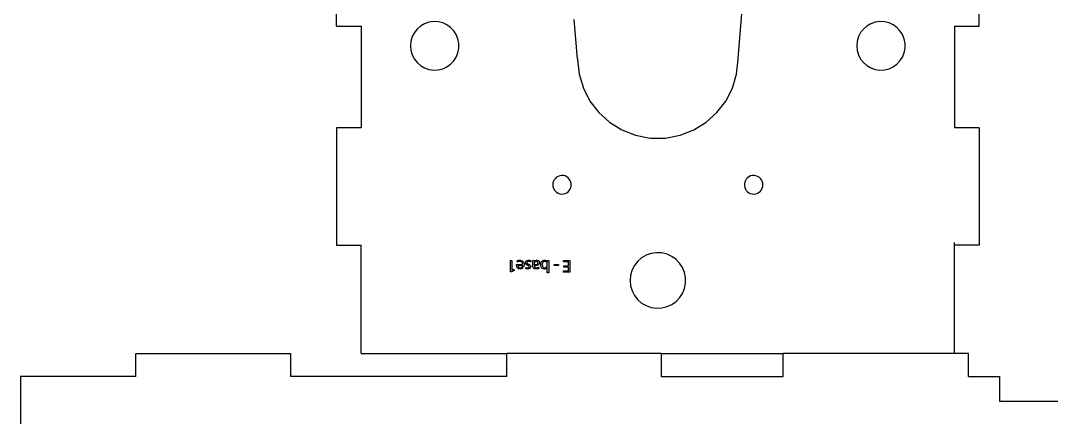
# Model space of a CAD drawing. Header units: metres. Extents: x 1885 to 2636, y 491 to 906.
# Drawn here: x 1885.5 to 2052.2, y 596.7 to 660.9 of the extents above; entities that cross this region are included whole.
import ezdxf

# ---------------------------------------------------------------- set-up
doc = ezdxf.new("R2010")
doc.units = ezdxf.units.M

msp = doc.modelspace()

# ---------------------------------------------------------------- linework, layer by layer
at = {"layer": 'COMPONENT1'}
for p, q in [((2001.55, 654.8), (2005.89, 707.06)), ((1936.55, 660.06), (1936.55, 679.06)), ((2040.55, 660.06), (2040.55, 679.06)), ((1950.8, 660.42), (1950.16, 660.05)), ((1951.5, 660.67), (1950.8, 660.42)), ((1952.26, 660.78), (1951.5, 660.67)), ((1953.03, 660.74), (1952.26, 660.78)), ((1953.76, 660.56), (1953.03, 660.74)), ((1954.43, 660.25), (1953.76, 660.56)), ((1975.55, 654.76), (1975.03, 661.12)), ((2023, 660.42), (2022.36, 660.05)), ((2023.7, 660.67), (2023, 660.42)), ((2024.46, 660.78), (2023.7, 660.67)), ((2025.23, 660.74), (2024.46, 660.78)), ((2025.96, 660.56), (2025.23, 660.74)), ((2026.63, 660.25), (2025.96, 660.56)), ((1936.55, 660.06), (1940.55, 660.06)), ((1940.55, 660.06), (1940.55, 643.56)), ((1949.16, 659), (1948.82, 658.35)), ((1949.61, 659.57), (1949.16, 659)), ((1950.16, 660.05), (1949.61, 659.57)), ((1955.03, 659.82), (1954.43, 660.25)), ((1955.53, 659.29), (1955.03, 659.82)), ((1955.93, 658.68), (1955.53, 659.29)), ((2021.36, 659), (2021.02, 658.35)), ((2021.81, 659.57), (2021.36, 659)), ((2022.36, 660.05), (2021.81, 659.57)), ((2027.23, 659.82), (2026.63, 660.25)), ((2027.73, 659.3), (2027.23, 659.82)), ((2028.13, 658.68), (2027.73, 659.3)), ((2036.55, 660.06), (2040.55, 660.06)), ((2036.55, 660.06), (2036.55, 643.56)), ((1948.6, 657.63), (1948.53, 656.86)), ((1948.82, 658.35), (1948.6, 657.63)), ((1956.21, 657.99), (1955.93, 658.68)), ((1956.36, 657.25), (1956.21, 657.99)), ((1956.36, 656.47), (1956.36, 657.25)), ((2020.8, 657.63), (2020.73, 656.86)), ((2021.02, 658.35), (2020.8, 657.63)), ((2028.41, 657.99), (2028.13, 658.68)), ((2028.56, 657.25), (2028.41, 657.99)), ((2028.56, 656.47), (2028.56, 657.25)), ((1948.53, 656.86), (1948.6, 656.09)), ((1948.6, 656.09), (1948.82, 655.38)), ((1955.93, 655.04), (1956.21, 655.73)), ((1956.21, 655.73), (1956.36, 656.47)), ((2020.73, 656.86), (2020.8, 656.09)), ((2020.8, 656.09), (2021.02, 655.38)), ((2028.13, 655.04), (2028.41, 655.73)), ((2028.41, 655.73), (2028.56, 656.47)), ((1948.82, 655.38), (1949.16, 654.72)), ((1949.16, 654.72), (1949.61, 654.15)), ((1949.61, 654.15), (1950.16, 653.67)), ((1954.43, 653.47), (1955.03, 653.9)), ((1955.03, 653.9), (1955.53, 654.43)), ((1955.53, 654.43), (1955.93, 655.04)), ((1975.55, 654.82), (1975.55, 654.85)), ((1975.55, 654.79), (1975.55, 654.82)), ((1975.55, 654.76), (1975.55, 654.79)), ((1975.55, 654.74), (1975.55, 654.76)), ((1975.55, 654.74), (1975.56, 654.7)), ((1975.56, 654.7), (1975.81, 652.29)), ((2001.3, 652.29), (2001.54, 654.7)), ((2001.54, 654.7), (2001.55, 654.74)), ((2001.55, 654.82), (2001.55, 654.85)), ((2001.55, 654.8), (2001.55, 654.82)), ((2001.55, 654.77), (2001.55, 654.8)), ((2001.55, 654.74), (2001.55, 654.77)), ((2021.02, 655.38), (2021.36, 654.72)), ((2021.36, 654.72), (2021.81, 654.15)), ((2021.81, 654.15), (2022.36, 653.67)), ((2026.63, 653.47), (2027.23, 653.9)), ((2027.23, 653.9), (2027.73, 654.43)), ((2027.73, 654.43), (2028.13, 655.04)), ((1950.16, 653.67), (1950.8, 653.3)), ((1950.8, 653.3), (1951.5, 653.05)), ((1951.5, 653.05), (1952.26, 652.94)), ((1952.26, 652.94), (1953.03, 652.98)), ((1953.03, 652.98), (1953.76, 653.16)), ((1953.76, 653.16), (1954.43, 653.47)), ((1975.81, 652.29), (1976.5, 649.99)), ((2000.61, 650), (2001.3, 652.29)), ((2022.36, 653.67), (2023, 653.3)), ((2023, 653.3), (2023.7, 653.05)), ((2023.7, 653.05), (2024.46, 652.94)), ((2024.46, 652.94), (2025.23, 652.98)), ((2025.23, 652.98), (2025.96, 653.16)), ((2025.96, 653.16), (2026.63, 653.47)), ((1976.5, 649.99), (1977.57, 647.9)), ((1999.53, 647.9), (2000.61, 650)), ((1977.57, 647.9), (1979, 646.05)), ((1998.11, 646.05), (1999.53, 647.9)), ((1979, 646.05), (1980.72, 644.48)), ((1996.38, 644.48), (1998.11, 646.05)), ((1980.72, 644.48), (1982.71, 643.24)), ((1994.39, 643.24), (1996.38, 644.48)), ((1940.55, 643.56), (1936.55, 643.56)), ((1936.55, 643.56), (1936.55, 624.56)), ((1982.71, 643.24), (1984.92, 642.37)), ((1984.92, 642.37), (1987.31, 641.92)), ((1989.8, 641.92), (1992.18, 642.37)), ((1992.18, 642.37), (1994.39, 643.24)), ((2040.55, 643.56), (2036.55, 643.56)), ((2040.55, 643.56), (2040.55, 624.56)), ((1987.31, 641.92), (1989.8, 641.92)), ((1971.97, 635.4), (1971.79, 635.18)), ((1972.18, 635.58), (1971.97, 635.4)), ((1972.42, 635.72), (1972.18, 635.58)), ((1972.69, 635.82), (1972.42, 635.72)), ((1972.98, 635.86), (1972.69, 635.82)), ((1973.27, 635.84), (1972.98, 635.86)), ((1973.55, 635.78), (1973.27, 635.84)), ((1973.81, 635.66), (1973.55, 635.78)), ((1974.04, 635.49), (1973.81, 635.66)), ((1974.23, 635.29), (1974.04, 635.49)), ((2003.07, 635.49), (2002.87, 635.29)), ((2003.29, 635.66), (2003.07, 635.49)), ((2003.55, 635.78), (2003.29, 635.66)), ((2003.83, 635.84), (2003.55, 635.78)), ((2004.13, 635.86), (2003.83, 635.84)), ((2004.42, 635.82), (2004.13, 635.86)), ((2004.68, 635.72), (2004.42, 635.82)), ((2004.93, 635.58), (2004.68, 635.72)), ((2005.14, 635.4), (2004.93, 635.58)), ((2005.31, 635.18), (2005.14, 635.4)), ((1971.58, 634.65), (1971.55, 634.36)), ((1971.55, 634.36), (1971.58, 634.07)), ((1971.66, 634.93), (1971.58, 634.65)), ((1971.58, 634.07), (1971.66, 633.79)), ((1971.79, 635.18), (1971.66, 634.93)), ((1971.66, 633.79), (1971.79, 633.54)), ((1974.38, 635.06), (1974.23, 635.29)), ((1974.49, 634.79), (1974.38, 635.06)), ((1974.38, 633.67), (1974.49, 633.93)), ((1974.54, 634.51), (1974.49, 634.79)), ((1974.49, 633.93), (1974.54, 634.21)), ((1974.54, 634.21), (1974.54, 634.51)), ((2002.61, 634.79), (2002.56, 634.51)), ((2002.56, 634.51), (2002.56, 634.21)), ((2002.56, 634.21), (2002.61, 633.93)), ((2002.72, 635.06), (2002.61, 634.79)), ((2002.61, 633.93), (2002.72, 633.67)), ((2002.87, 635.29), (2002.72, 635.06)), ((2005.44, 634.93), (2005.31, 635.18)), ((2005.31, 633.54), (2005.44, 633.79)), ((2005.52, 634.65), (2005.44, 634.93)), ((2005.44, 633.79), (2005.52, 634.07)), ((2005.55, 634.36), (2005.52, 634.65)), ((2005.52, 634.07), (2005.55, 634.36)), ((1971.79, 633.54), (1971.97, 633.33)), ((1971.97, 633.33), (1972.18, 633.14)), ((1972.18, 633.14), (1972.42, 633)), ((1972.42, 633), (1972.69, 632.91)), ((1972.69, 632.91), (1972.98, 632.86)), ((1972.98, 632.86), (1973.27, 632.88)), ((1973.27, 632.88), (1973.55, 632.95)), ((1973.55, 632.95), (1973.81, 633.07)), ((1973.81, 633.07), (1974.04, 633.23)), ((1974.04, 633.23), (1974.23, 633.43)), ((1974.23, 633.43), (1974.38, 633.67)), ((2002.72, 633.67), (2002.87, 633.43)), ((2002.87, 633.43), (2003.07, 633.23)), ((2003.07, 633.23), (2003.29, 633.07)), ((2003.29, 633.07), (2003.55, 632.95)), ((2003.55, 632.95), (2003.83, 632.88)), ((2003.83, 632.88), (2004.13, 632.86)), ((2004.13, 632.86), (2004.42, 632.91)), ((2004.42, 632.91), (2004.68, 633)), ((2004.68, 633), (2004.93, 633.14)), ((2004.93, 633.14), (2005.14, 633.33)), ((2005.14, 633.33), (2005.31, 633.54)), ((1936.55, 624.56), (1940.55, 624.56)), ((1940.55, 607.01), (1940.55, 624.56)), ((2036.55, 624.56), (2036.55, 625.01)), ((2040.55, 624.56), (2036.55, 624.56)), ((2036.55, 607.01), (2036.55, 624.56)), ((1985.93, 622.52), (1985.3, 621.97)), ((1986.65, 622.94), (1985.93, 622.52)), ((1987.46, 623.23), (1986.65, 622.94)), ((1988.33, 623.36), (1987.46, 623.23)), ((1989.22, 623.31), (1988.33, 623.36)), ((1990.05, 623.1), (1989.22, 623.31)), ((1990.82, 622.75), (1990.05, 623.1)), ((1991.5, 622.26), (1990.82, 622.75)), ((1992.08, 621.65), (1991.5, 622.26)), ((1984.38, 620.56), (1984.14, 619.74)), ((1984.78, 621.31), (1984.38, 620.56)), ((1985.3, 621.97), (1984.78, 621.31)), ((1992.54, 620.95), (1992.08, 621.65)), ((1992.86, 620.16), (1992.54, 620.95)), ((1984.14, 619.74), (1984.05, 618.86)), ((1984.05, 618.86), (1984.14, 617.98)), ((1993.03, 619.31), (1992.86, 620.16)), ((1993.03, 618.41), (1993.03, 619.31)), ((1984.14, 617.98), (1984.38, 617.16)), ((1984.38, 617.16), (1984.78, 616.41)), ((1992.54, 616.77), (1992.86, 617.56)), ((1992.86, 617.56), (1993.03, 618.41)), ((1984.78, 616.41), (1985.3, 615.75)), ((1985.3, 615.75), (1985.93, 615.2)), ((1990.82, 614.98), (1991.5, 615.46)), ((1991.5, 615.46), (1992.08, 616.07)), ((1992.08, 616.07), (1992.54, 616.77)), ((1985.93, 615.2), (1986.65, 614.78)), ((1986.65, 614.78), (1987.46, 614.49)), ((1987.46, 614.49), (1988.33, 614.37)), ((1988.33, 614.37), (1989.22, 614.41)), ((1989.22, 614.41), (1990.05, 614.62)), ((1990.05, 614.62), (1990.82, 614.98)), ((1904.1, 607.01), (1929.1, 607.01)), ((1904.1, 603.31), (1904.1, 607.01)), ((1929.1, 607.01), (1929.1, 603.31)), ((1940.55, 607.01), (1964.1, 607.01)), ((1964.1, 603.31), (1964.1, 607.01)), ((1989.1, 607.01), (1964.1, 607.01)), ((1989.1, 607.01), (1989.1, 603.31)), ((1989.1, 607.01), (2008.84, 607.01)), ((2008.84, 603.31), (2008.84, 607.01)), ((2036.55, 607.01), (2008.84, 607.01)), ((2038.84, 607.01), (2036.55, 607.01)), ((2038.84, 603.31), (2038.84, 607.01)), ((1885.45, 603.31), (1885.45, 575.31)), ((1904.1, 603.31), (1885.45, 603.31)), ((1964.1, 603.31), (1929.1, 603.31)), ((1989.1, 603.31), (2008.84, 603.31)), ((2038.84, 603.31), (2043.84, 603.31)), ((2043.84, 603.31), (2043.84, 599.31)), ((2043.84, 599.31), (2058.84, 599.31))]:
    msp.add_line(p, q, dxfattribs=at)
at = {"layer": 'COMPONENT20'}
for p, q in [((1964.7, 620.27), (1964.7, 622.11)), ((1964.7, 622.11), (1964.94, 622.11)), ((1964.94, 622.11), (1964.94, 620.51)), ((1965.78, 622.05), (1965.84, 622.08)), ((1965.84, 622.08), (1965.89, 622.09)), ((1965.89, 622.09), (1965.94, 622.1)), ((1965.94, 622.1), (1966, 622.12)), ((1966, 622.12), (1966.06, 622.13)), ((1966.06, 622.13), (1966.13, 622.13)), ((1966.13, 622.13), (1966.2, 622.14)), ((1966.2, 622.14), (1966.32, 622.13)), ((1966.32, 622.13), (1966.46, 622.11)), ((1966.46, 622.11), (1966.58, 622.06)), ((1966.58, 622.06), (1966.69, 621.99)), ((1967.25, 622.01), (1967.33, 622.07)), ((1967.33, 622.07), (1967.43, 622.11)), ((1967.43, 622.11), (1967.55, 622.13)), ((1967.55, 622.13), (1967.66, 622.14)), ((1967.66, 622.14), (1967.72, 622.13)), ((1967.72, 622.13), (1967.78, 622.13)), ((1967.78, 622.13), (1967.83, 622.12)), ((1967.83, 622.12), (1967.89, 622.1)), ((1967.89, 622.1), (1967.94, 622.08)), ((1967.94, 622.08), (1967.98, 622.06)), ((1967.98, 622.06), (1968.02, 622.04)), ((1968.31, 622.1), (1968.35, 622.11)), ((1968.32, 622.06), (1968.31, 622.1)), ((1968.32, 622.02), (1968.32, 622.06)), ((1968.35, 622.11), (1968.39, 622.11)), ((1968.39, 622.11), (1968.43, 622.11)), ((1968.43, 622.11), (1968.48, 622.11)), ((1968.48, 622.11), (1968.51, 622.11)), ((1968.51, 622.11), (1968.54, 622.08)), ((1968.54, 622.08), (1968.54, 622.05)), ((1968.66, 622.04), (1968.72, 622.07)), ((1968.72, 622.07), (1968.78, 622.1)), ((1968.78, 622.1), (1968.85, 622.12)), ((1968.85, 622.12), (1968.92, 622.14)), ((1968.92, 622.14), (1969.01, 622.14)), ((1969.01, 622.14), (1969.11, 622.12)), ((1969.11, 622.12), (1969.2, 622.09)), ((1969.2, 622.09), (1969.27, 622.03)), ((1969.84, 622), (1969.94, 622.07)), ((1969.94, 622.07), (1970.05, 622.11)), ((1970.05, 622.11), (1970.16, 622.14)), ((1970.16, 622.14), (1970.25, 622.14)), ((1970.25, 622.14), (1970.32, 622.13)), ((1970.32, 622.13), (1970.39, 622.12)), ((1970.39, 622.12), (1970.45, 622.09)), ((1970.45, 622.09), (1970.5, 622.06)), ((1970.5, 622.06), (1970.56, 622.02)), ((1970.69, 622.08), (1970.69, 622.11)), ((1970.69, 622.11), (1970.73, 622.11)), ((1970.69, 622.05), (1970.69, 622.08)), ((1970.73, 622.11), (1970.77, 622.11)), ((1970.77, 622.11), (1970.81, 622.11)), ((1970.81, 622.11), (1970.85, 622.11)), ((1970.85, 622.11), (1970.88, 622.11)), ((1970.88, 622.11), (1970.9, 622.1)), ((1970.9, 622.1), (1970.9, 622.06)), ((1970.9, 622.06), (1970.9, 622.02)), ((1973.27, 621.9), (1973.27, 622.11)), ((1973.27, 622.11), (1974.34, 622.11)), ((1974.34, 622.11), (1974.34, 620.21)), ((1965.31, 620.49), (1964.91, 620.27)), ((1964.94, 620.51), (1965.26, 620.68)), ((1965.26, 620.68), (1965.31, 620.49)), ((1965.7, 621.36), (1965.71, 621.39)), ((1965.71, 621.28), (1965.7, 621.36)), ((1965.71, 621.45), (1965.76, 621.47)), ((1965.71, 621.42), (1965.71, 621.45)), ((1965.71, 621.39), (1965.71, 621.42)), ((1965.72, 621.17), (1965.71, 621.28)), ((1965.75, 621.07), (1965.72, 621.17)), ((1965.8, 620.97), (1965.75, 621.07)), ((1965.76, 621.47), (1965.87, 621.47)), ((1965.79, 622.02), (1965.78, 622.05)), ((1965.8, 621.99), (1965.79, 622.02)), ((1965.81, 621.95), (1965.8, 621.99)), ((1965.87, 620.87), (1965.8, 620.97)), ((1965.81, 621.92), (1965.81, 621.95)), ((1965.83, 621.88), (1965.81, 621.92)), ((1965.87, 621.89), (1965.83, 621.88)), ((1965.91, 621.9), (1965.87, 621.89)), ((1965.87, 621.47), (1966.03, 621.47)), ((1965.96, 620.8), (1965.87, 620.87)), ((1965.95, 621.92), (1965.91, 621.9)), ((1965.94, 621.29), (1965.95, 621.23)), ((1965.97, 621.29), (1965.94, 621.29)), ((1965.99, 621.92), (1965.95, 621.92)), ((1965.95, 621.23), (1965.96, 621.17)), ((1965.96, 621.17), (1965.98, 621.11)), ((1966.07, 620.74), (1965.96, 620.8)), ((1966.05, 621.29), (1965.97, 621.29)), ((1965.98, 621.11), (1966, 621.04)), ((1966.04, 621.93), (1965.99, 621.92)), ((1966, 621.04), (1966.05, 620.99)), ((1966.03, 621.47), (1966.2, 621.47)), ((1966.09, 621.94), (1966.04, 621.93)), ((1966.16, 621.29), (1966.05, 621.29)), ((1966.05, 620.99), (1966.1, 620.94)), ((1966.22, 620.72), (1966.07, 620.74)), ((1966.15, 621.94), (1966.09, 621.94)), ((1966.1, 620.94), (1966.17, 620.91)), ((1966.21, 621.94), (1966.15, 621.94)), ((1966.29, 621.29), (1966.16, 621.29)), ((1966.17, 620.91), (1966.26, 620.89)), ((1966.2, 621.47), (1966.38, 621.47)), ((1966.3, 621.94), (1966.21, 621.94)), ((1966.36, 620.72), (1966.22, 620.72)), ((1966.26, 620.89), (1966.35, 620.9)), ((1966.41, 621.29), (1966.29, 621.29)), ((1966.39, 621.91), (1966.3, 621.94)), ((1966.35, 620.9), (1966.42, 620.92)), ((1966.49, 620.75), (1966.36, 620.72)), ((1966.38, 621.47), (1966.53, 621.47)), ((1966.47, 621.88), (1966.39, 621.91)), ((1966.53, 621.29), (1966.41, 621.29)), ((1966.42, 620.92), (1966.49, 620.95)), ((1966.53, 621.83), (1966.47, 621.88)), ((1966.49, 620.95), (1966.54, 621)), ((1966.61, 620.81), (1966.49, 620.75)), ((1966.59, 621.76), (1966.53, 621.83)), ((1966.53, 621.47), (1966.63, 621.47)), ((1966.62, 621.29), (1966.53, 621.29)), ((1966.54, 621), (1966.59, 621.06)), ((1966.63, 621.68), (1966.59, 621.76)), ((1966.59, 621.06), (1966.62, 621.12)), ((1966.71, 620.89), (1966.61, 620.81)), ((1966.67, 621.29), (1966.62, 621.29)), ((1966.62, 621.12), (1966.65, 621.18)), ((1966.66, 621.59), (1966.63, 621.68)), ((1966.63, 621.47), (1966.67, 621.47)), ((1966.65, 621.18), (1966.66, 621.25)), ((1966.67, 621.47), (1966.66, 621.59)), ((1966.66, 621.25), (1966.67, 621.29)), ((1966.69, 621.99), (1966.77, 621.9)), ((1966.78, 620.99), (1966.71, 620.89)), ((1966.77, 621.9), (1966.84, 621.79)), ((1966.85, 621.11), (1966.78, 620.99)), ((1966.84, 621.79), (1966.88, 621.67)), ((1966.89, 621.24), (1966.85, 621.11)), ((1966.88, 621.67), (1966.91, 621.53)), ((1966.91, 621.38), (1966.89, 621.24)), ((1966.91, 621.53), (1966.91, 621.38)), ((1967.13, 621.77), (1967.15, 621.86)), ((1967.13, 621.68), (1967.13, 621.77)), ((1967.15, 621.6), (1967.13, 621.68)), ((1967.15, 621.86), (1967.19, 621.95)), ((1967.18, 621.54), (1967.15, 621.6)), ((1967.22, 621.48), (1967.18, 621.54)), ((1967.18, 620.8), (1967.19, 620.84)), ((1967.21, 620.78), (1967.18, 620.8)), ((1967.19, 621.95), (1967.25, 622.01)), ((1967.19, 620.84), (1967.2, 620.87)), ((1967.2, 620.87), (1967.22, 620.91)), ((1967.25, 620.76), (1967.21, 620.78)), ((1967.28, 621.43), (1967.22, 621.48)), ((1967.22, 620.91), (1967.23, 620.94)), ((1967.23, 620.94), (1967.24, 620.97)), ((1967.24, 620.97), (1967.26, 620.96)), ((1967.29, 620.75), (1967.25, 620.76)), ((1967.26, 620.96), (1967.29, 620.95)), ((1967.35, 621.38), (1967.28, 621.43)), ((1967.29, 620.95), (1967.33, 620.93)), ((1967.34, 620.73), (1967.29, 620.75)), ((1967.33, 620.93), (1967.37, 620.92)), ((1967.39, 620.72), (1967.34, 620.73)), ((1967.43, 621.34), (1967.35, 621.38)), ((1967.38, 621.81), (1967.37, 621.76)), ((1967.37, 621.76), (1967.37, 621.72)), ((1967.37, 621.72), (1967.38, 621.67)), ((1967.37, 620.92), (1967.41, 620.91)), ((1967.4, 621.85), (1967.38, 621.81)), ((1967.38, 621.67), (1967.4, 621.64)), ((1967.44, 620.72), (1967.39, 620.72)), ((1967.42, 621.89), (1967.4, 621.85)), ((1967.4, 621.64), (1967.43, 621.6)), ((1967.41, 620.91), (1967.46, 620.9)), ((1967.46, 621.91), (1967.42, 621.89)), ((1967.43, 621.6), (1967.47, 621.57)), ((1967.52, 621.31), (1967.43, 621.34)), ((1967.5, 620.71), (1967.44, 620.72)), ((1967.51, 621.94), (1967.46, 621.91)), ((1967.46, 620.9), (1967.51, 620.9)), ((1967.47, 621.57), (1967.53, 621.54)), ((1967.6, 620.72), (1967.5, 620.71)), ((1967.57, 621.95), (1967.51, 621.94)), ((1967.51, 620.9), (1967.57, 620.9)), ((1967.58, 621.28), (1967.52, 621.31)), ((1967.53, 621.54), (1967.59, 621.51)), ((1967.64, 621.95), (1967.57, 621.95)), ((1967.57, 620.9), (1967.62, 620.91)), ((1967.64, 621.25), (1967.58, 621.28)), ((1967.59, 621.51), (1967.68, 621.48)), ((1967.7, 620.74), (1967.6, 620.72)), ((1967.62, 620.91), (1967.66, 620.93)), ((1967.69, 621.95), (1967.64, 621.95)), ((1967.68, 621.22), (1967.64, 621.25)), ((1967.66, 620.93), (1967.7, 620.96)), ((1967.68, 621.48), (1967.77, 621.44)), ((1967.71, 621.19), (1967.68, 621.22)), ((1967.74, 621.94), (1967.69, 621.95)), ((1967.7, 620.96), (1967.72, 620.99)), ((1967.79, 620.78), (1967.7, 620.74)), ((1967.73, 621.16), (1967.71, 621.19)), ((1967.72, 620.99), (1967.74, 621.03)), ((1967.74, 621.12), (1967.73, 621.16)), ((1967.79, 621.93), (1967.74, 621.94)), ((1967.74, 621.07), (1967.74, 621.12)), ((1967.74, 621.03), (1967.74, 621.07)), ((1967.77, 621.44), (1967.84, 621.39)), ((1967.84, 621.91), (1967.79, 621.93)), ((1967.87, 620.84), (1967.79, 620.78)), ((1967.89, 621.89), (1967.84, 621.91)), ((1967.84, 621.39), (1967.9, 621.34)), ((1967.92, 620.91), (1967.87, 620.84)), ((1967.93, 621.88), (1967.89, 621.89)), ((1967.9, 621.34), (1967.94, 621.28)), ((1967.96, 620.99), (1967.92, 620.91)), ((1967.96, 621.86), (1967.93, 621.88)), ((1967.94, 621.28), (1967.97, 621.22)), ((1967.97, 621.89), (1967.96, 621.86)), ((1967.98, 621.08), (1967.96, 620.99)), ((1967.98, 621.93), (1967.97, 621.89)), ((1967.97, 621.22), (1967.98, 621.15)), ((1968, 621.97), (1967.98, 621.93)), ((1967.98, 621.15), (1967.98, 621.08)), ((1968.01, 622), (1968, 621.97)), ((1968.02, 622.04), (1968.01, 622)), ((1968.32, 621.97), (1968.32, 622.02)), ((1968.33, 621.93), (1968.32, 621.97)), ((1968.33, 621.88), (1968.33, 621.93)), ((1968.33, 621.83), (1968.33, 621.88)), ((1968.33, 621.78), (1968.33, 621.83)), ((1968.33, 621.75), (1968.33, 621.78)), ((1968.33, 621.68), (1968.33, 621.75)), ((1968.33, 621.59), (1968.33, 621.68)), ((1968.33, 621.48), (1968.33, 621.59)), ((1968.33, 621.38), (1968.33, 621.48)), ((1968.33, 621.3), (1968.33, 621.38)), ((1968.33, 621.27), (1968.33, 621.3)), ((1968.33, 621.17), (1968.33, 621.27)), ((1968.35, 621.06), (1968.33, 621.17)), ((1968.39, 620.96), (1968.35, 621.06)), ((1968.45, 620.87), (1968.39, 620.96)), ((1968.54, 620.79), (1968.45, 620.87)), ((1968.54, 622.05), (1968.54, 622.02)), ((1968.54, 622.02), (1968.55, 621.98)), ((1968.65, 620.74), (1968.54, 620.79)), ((1968.55, 621.95), (1968.61, 622)), ((1968.55, 621.98), (1968.55, 621.95)), ((1968.58, 621.72), (1968.57, 621.69)), ((1968.57, 621.69), (1968.57, 621.66)), ((1968.57, 621.66), (1968.57, 621.63)), ((1968.57, 621.63), (1968.57, 621.61)), ((1968.57, 621.61), (1968.57, 621.57)), ((1968.57, 621.57), (1968.57, 621.52)), ((1968.57, 621.52), (1968.57, 621.48)), ((1968.57, 621.48), (1968.57, 621.45)), ((1968.57, 621.45), (1968.57, 621.41)), ((1968.57, 621.41), (1968.67, 621.41)), ((1968.78, 621.25), (1968.57, 621.24)), ((1968.57, 621.24), (1968.57, 621.21)), ((1968.57, 621.21), (1968.58, 621.17)), ((1968.59, 621.75), (1968.58, 621.72)), ((1968.58, 621.17), (1968.58, 621.11)), ((1968.58, 621.11), (1968.6, 621.05)), ((1968.61, 621.79), (1968.59, 621.75)), ((1968.6, 621.05), (1968.64, 621)), ((1968.61, 622), (1968.66, 622.04)), ((1968.64, 621.83), (1968.61, 621.79)), ((1968.68, 621.87), (1968.64, 621.83)), ((1968.64, 621), (1968.69, 620.95)), ((1968.8, 620.72), (1968.65, 620.74)), ((1968.67, 621.41), (1968.77, 621.42)), ((1968.72, 621.9), (1968.68, 621.87)), ((1968.69, 620.95), (1968.76, 620.91)), ((1968.76, 621.92), (1968.72, 621.9)), ((1968.82, 621.94), (1968.76, 621.92)), ((1968.76, 620.91), (1968.85, 620.9)), ((1968.77, 621.42), (1968.86, 621.43)), ((1968.96, 621.28), (1968.78, 621.25)), ((1968.9, 620.72), (1968.8, 620.72)), ((1968.88, 621.95), (1968.82, 621.94)), ((1968.85, 620.9), (1968.92, 620.9)), ((1968.86, 621.43), (1968.95, 621.46)), ((1968.93, 621.95), (1968.88, 621.95)), ((1968.97, 620.72), (1968.9, 620.72)), ((1968.92, 620.9), (1968.98, 620.9)), ((1968.98, 621.95), (1968.93, 621.95)), ((1968.95, 621.46), (1969.03, 621.5)), ((1969.11, 621.33), (1968.96, 621.28)), ((1969.04, 620.73), (1968.97, 620.72)), ((1969.02, 621.94), (1968.98, 621.95)), ((1968.98, 620.9), (1969.03, 620.91)), ((1969.06, 621.92), (1969.02, 621.94)), ((1969.03, 621.5), (1969.09, 621.55)), ((1969.03, 620.91), (1969.08, 620.93)), ((1969.11, 620.75), (1969.04, 620.73)), ((1969.09, 621.89), (1969.06, 621.92)), ((1969.08, 620.93), (1969.13, 620.94)), ((1969.11, 621.85), (1969.09, 621.89)), ((1969.09, 621.55), (1969.13, 621.62)), ((1969.13, 621.81), (1969.11, 621.85)), ((1969.23, 621.4), (1969.11, 621.33)), ((1969.17, 620.77), (1969.11, 620.75)), ((1969.14, 621.76), (1969.13, 621.81)), ((1969.13, 621.62), (1969.15, 621.7)), ((1969.13, 620.94), (1969.18, 620.96)), ((1969.15, 621.7), (1969.14, 621.76)), ((1969.23, 620.79), (1969.17, 620.77)), ((1969.18, 620.96), (1969.23, 620.99)), ((1969.32, 621.49), (1969.23, 621.4)), ((1969.23, 620.99), (1969.25, 620.98)), ((1969.28, 620.82), (1969.23, 620.79)), ((1969.25, 620.98), (1969.26, 620.95)), ((1969.26, 620.95), (1969.27, 620.92)), ((1969.27, 622.03), (1969.33, 621.97)), ((1969.27, 620.92), (1969.28, 620.88)), ((1969.28, 620.88), (1969.29, 620.85)), ((1969.29, 620.85), (1969.28, 620.82)), ((1969.37, 621.6), (1969.32, 621.49)), ((1969.33, 621.97), (1969.37, 621.9)), ((1969.37, 621.9), (1969.39, 621.82)), ((1969.4, 621.73), (1969.37, 621.6)), ((1969.39, 621.82), (1969.4, 621.73)), ((1969.6, 621.51), (1969.63, 621.67)), ((1969.6, 621.35), (1969.6, 621.51)), ((1969.62, 621.2), (1969.6, 621.35)), ((1969.66, 621.08), (1969.62, 621.2)), ((1969.63, 621.67), (1969.68, 621.8)), ((1969.72, 620.97), (1969.66, 621.08)), ((1969.68, 621.8), (1969.75, 621.91)), ((1969.79, 620.87), (1969.72, 620.97)), ((1969.75, 621.91), (1969.84, 622)), ((1969.88, 620.8), (1969.79, 620.87)), ((1969.86, 621.57), (1969.85, 621.47)), ((1969.85, 621.47), (1969.85, 621.36)), ((1969.85, 621.36), (1969.87, 621.26)), ((1969.89, 621.67), (1969.86, 621.57)), ((1969.87, 621.26), (1969.89, 621.18)), ((1969.98, 620.75), (1969.88, 620.8)), ((1969.93, 621.75), (1969.89, 621.67)), ((1969.89, 621.18), (1969.93, 621.1)), ((1969.98, 621.82), (1969.93, 621.75)), ((1969.93, 621.1), (1969.98, 621.03)), ((1970.04, 621.87), (1969.98, 621.82)), ((1969.98, 621.03), (1970.04, 620.97)), ((1970.1, 620.72), (1969.98, 620.75)), ((1970.11, 621.91), (1970.04, 621.87)), ((1970.04, 620.97), (1970.12, 620.93)), ((1970.2, 620.71), (1970.1, 620.72)), ((1970.2, 621.94), (1970.11, 621.91)), ((1970.12, 620.93), (1970.2, 620.91)), ((1970.28, 621.94), (1970.2, 621.94)), ((1970.2, 620.91), (1970.29, 620.91)), ((1970.28, 620.72), (1970.2, 620.71)), ((1970.35, 621.93), (1970.28, 621.94)), ((1970.35, 620.74), (1970.28, 620.72)), ((1970.29, 620.91), (1970.35, 620.92)), ((1970.41, 621.91), (1970.35, 621.93)), ((1970.35, 620.92), (1970.4, 620.94)), ((1970.42, 620.76), (1970.35, 620.74)), ((1970.4, 620.94), (1970.46, 620.97)), ((1970.46, 621.89), (1970.41, 621.91)), ((1970.48, 620.79), (1970.42, 620.76)), ((1970.51, 621.85), (1970.46, 621.89)), ((1970.46, 620.97), (1970.51, 621.01)), ((1970.53, 620.83), (1970.48, 620.79)), ((1970.56, 621.81), (1970.51, 621.85)), ((1970.51, 621.01), (1970.55, 621.05)), ((1970.58, 620.87), (1970.53, 620.83)), ((1970.55, 621.05), (1970.59, 621.11)), ((1970.56, 622.02), (1970.61, 621.98)), ((1970.59, 621.76), (1970.56, 621.81)), ((1970.62, 620.92), (1970.58, 620.87)), ((1970.62, 621.7), (1970.59, 621.76)), ((1970.59, 621.11), (1970.62, 621.17)), ((1970.61, 621.98), (1970.65, 621.92)), ((1970.64, 621.63), (1970.62, 621.7)), ((1970.62, 621.17), (1970.64, 621.22)), ((1970.65, 620.96), (1970.62, 620.92)), ((1970.65, 621.59), (1970.64, 621.63)), ((1970.64, 621.25), (1970.65, 621.28)), ((1970.64, 621.22), (1970.64, 621.25)), ((1970.65, 621.92), (1970.67, 621.88)), ((1970.65, 621.56), (1970.65, 621.59)), ((1970.65, 621.52), (1970.65, 621.56)), ((1970.65, 621.49), (1970.65, 621.52)), ((1970.65, 621.44), (1970.65, 621.49)), ((1970.65, 621.4), (1970.65, 621.44)), ((1970.65, 621.36), (1970.65, 621.4)), ((1970.65, 621.31), (1970.65, 621.36)), ((1970.65, 621.28), (1970.65, 621.31)), ((1970.65, 620.91), (1970.65, 620.96)), ((1970.65, 620.81), (1970.65, 620.91)), ((1970.65, 620.67), (1970.65, 620.81)), ((1970.65, 620.51), (1970.65, 620.67)), ((1970.65, 620.36), (1970.65, 620.51)), ((1970.67, 621.88), (1970.68, 621.93)), ((1970.68, 621.97), (1970.69, 622.01)), ((1970.68, 621.93), (1970.68, 621.97)), ((1970.69, 622.01), (1970.69, 622.05)), ((1970.9, 621.89), (1970.89, 621.84)), ((1970.89, 621.84), (1970.89, 621.8)), ((1970.89, 621.8), (1970.89, 621.75)), ((1970.89, 621.75), (1970.89, 621.67)), ((1970.89, 621.67), (1970.89, 621.48)), ((1970.89, 621.48), (1970.89, 621.22)), ((1970.89, 621.22), (1970.89, 620.92)), ((1970.89, 620.92), (1970.89, 620.62)), ((1970.89, 620.62), (1970.89, 620.36)), ((1970.9, 622.02), (1970.9, 621.98)), ((1970.9, 621.98), (1970.9, 621.94)), ((1970.9, 621.94), (1970.9, 621.89)), ((1971.78, 621.26), (1971.78, 621.44)), ((1971.78, 621.44), (1972.48, 621.44)), ((1972.48, 621.26), (1971.78, 621.26)), ((1972.48, 621.44), (1972.48, 621.26)), ((1974.09, 621.9), (1973.27, 621.9)), ((1973.31, 620.21), (1973.31, 620.41)), ((1973.31, 620.41), (1974.09, 620.41)), ((1973.36, 621.22), (1974.09, 621.22)), ((1973.36, 621.01), (1973.36, 621.22)), ((1974.09, 621.01), (1973.36, 621.01)), ((1974.09, 621.22), (1974.09, 621.9)), ((1974.09, 620.41), (1974.09, 621.01)), ((1964.91, 620.27), (1964.7, 620.27)), ((1970.65, 620.23), (1970.65, 620.36)), ((1970.65, 620.14), (1970.65, 620.23)), ((1970.66, 620.1), (1970.65, 620.14)), ((1970.69, 620.1), (1970.66, 620.1)), ((1970.73, 620.1), (1970.69, 620.1)), ((1970.77, 620.1), (1970.73, 620.1)), ((1970.82, 620.1), (1970.77, 620.1)), ((1970.86, 620.1), (1970.82, 620.1)), ((1970.89, 620.1), (1970.86, 620.1)), ((1970.89, 620.36), (1970.89, 620.17)), ((1970.89, 620.17), (1970.89, 620.1)), ((1974.34, 620.21), (1973.31, 620.21))]:
    msp.add_line(p, q, dxfattribs=at)

doc.saveas('drawing.dxf')
